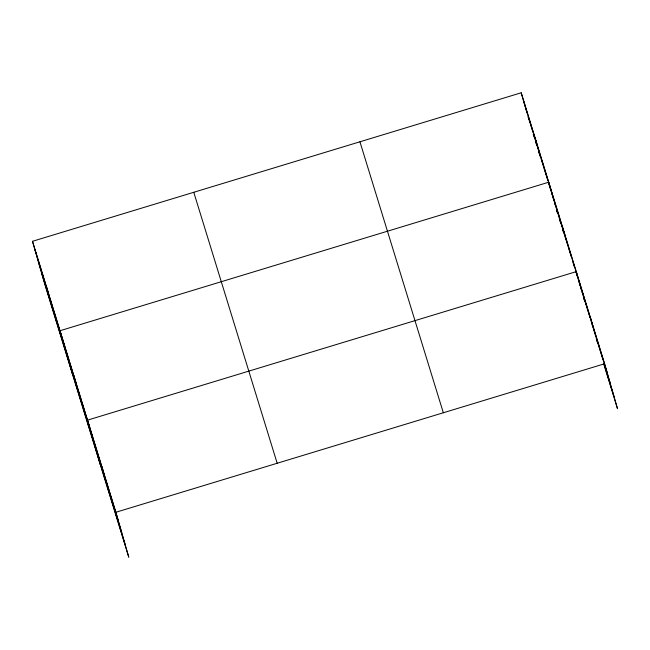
<?xml version="1.0" encoding="UTF-8"?>
<svg xmlns="http://www.w3.org/2000/svg" width="650" height="650" viewBox="0 0 650 650"><rect width="100%" height="100%" fill="white"/><g stroke="black" fill="none" stroke-linecap="round" stroke-linejoin="round"><path stroke-width="0.97" d="M32.5 241.296L115.895 512.265L128.789 557.221L45.386 286.244L32.5 241.296L521.211 92.779L604.614 363.756L617.5 408.704L603.614 363.594M115.895 512.265L604.614 363.756M523.543 100.896L606.938 371.865M528.198 116.854L530.246 123.516M530.831 125.418L532.878 132.08M533.463 133.981L540.784 157.763M541.076 158.714L547.812 180.594M548.397 182.496L551.029 191.059M551.622 192.961L553.67 199.615M568.011 246.228L554.84 203.426L555.653 206.326M568.303 247.179L571.236 256.693M572.991 262.405L574.454 267.158M575.624 270.961L577.679 277.623M578.264 279.524L580.312 286.187M580.897 288.088L581.774 290.94L576.258 271.627L87.539 420.136L100.433 465.083M590.046 317.801L582.067 291.891L582.896 294.783M591.224 321.644L593.288 328.364M593.881 330.281L595.952 337.001M596.245 337.959L603.038 360.027M604.224 363.87L610.423 384.02M533.252 134.136L534.129 136.987M535.884 142.699L536.762 145.551M538.525 151.263L539.988 156.016M556.676 210.243L557.554 213.094L556.758 210.178M559.309 218.798L560.771 223.559M562.526 229.263L563.404 232.115M583.318 296.806L584.196 299.658M596.294 338.967L597.179 341.843M603.972 363.919L614.014 396.549M359.938 141.789L443.332 412.766M193.773 192.286L277.176 463.255M34.824 249.405L118.227 520.382M38.309 261.568L121.713 532.537M41.901 274.089L125.304 545.058M590.436 317.688L592.759 325.804M583.448 296.709L584.829 301.527M562.494 226.915L564.817 235.024M554.548 202.475L548.738 182.203L60.019 330.72L72.914 375.668M534.974 137.491L537.298 145.608M521.211 92.779L527.028 113.051M528.133 116.903L528.962 119.795M101.717 466.204L104.049 474.313M73.783 375.424L76.107 383.541M46.264 286.008L48.587 294.117"/></g></svg>
